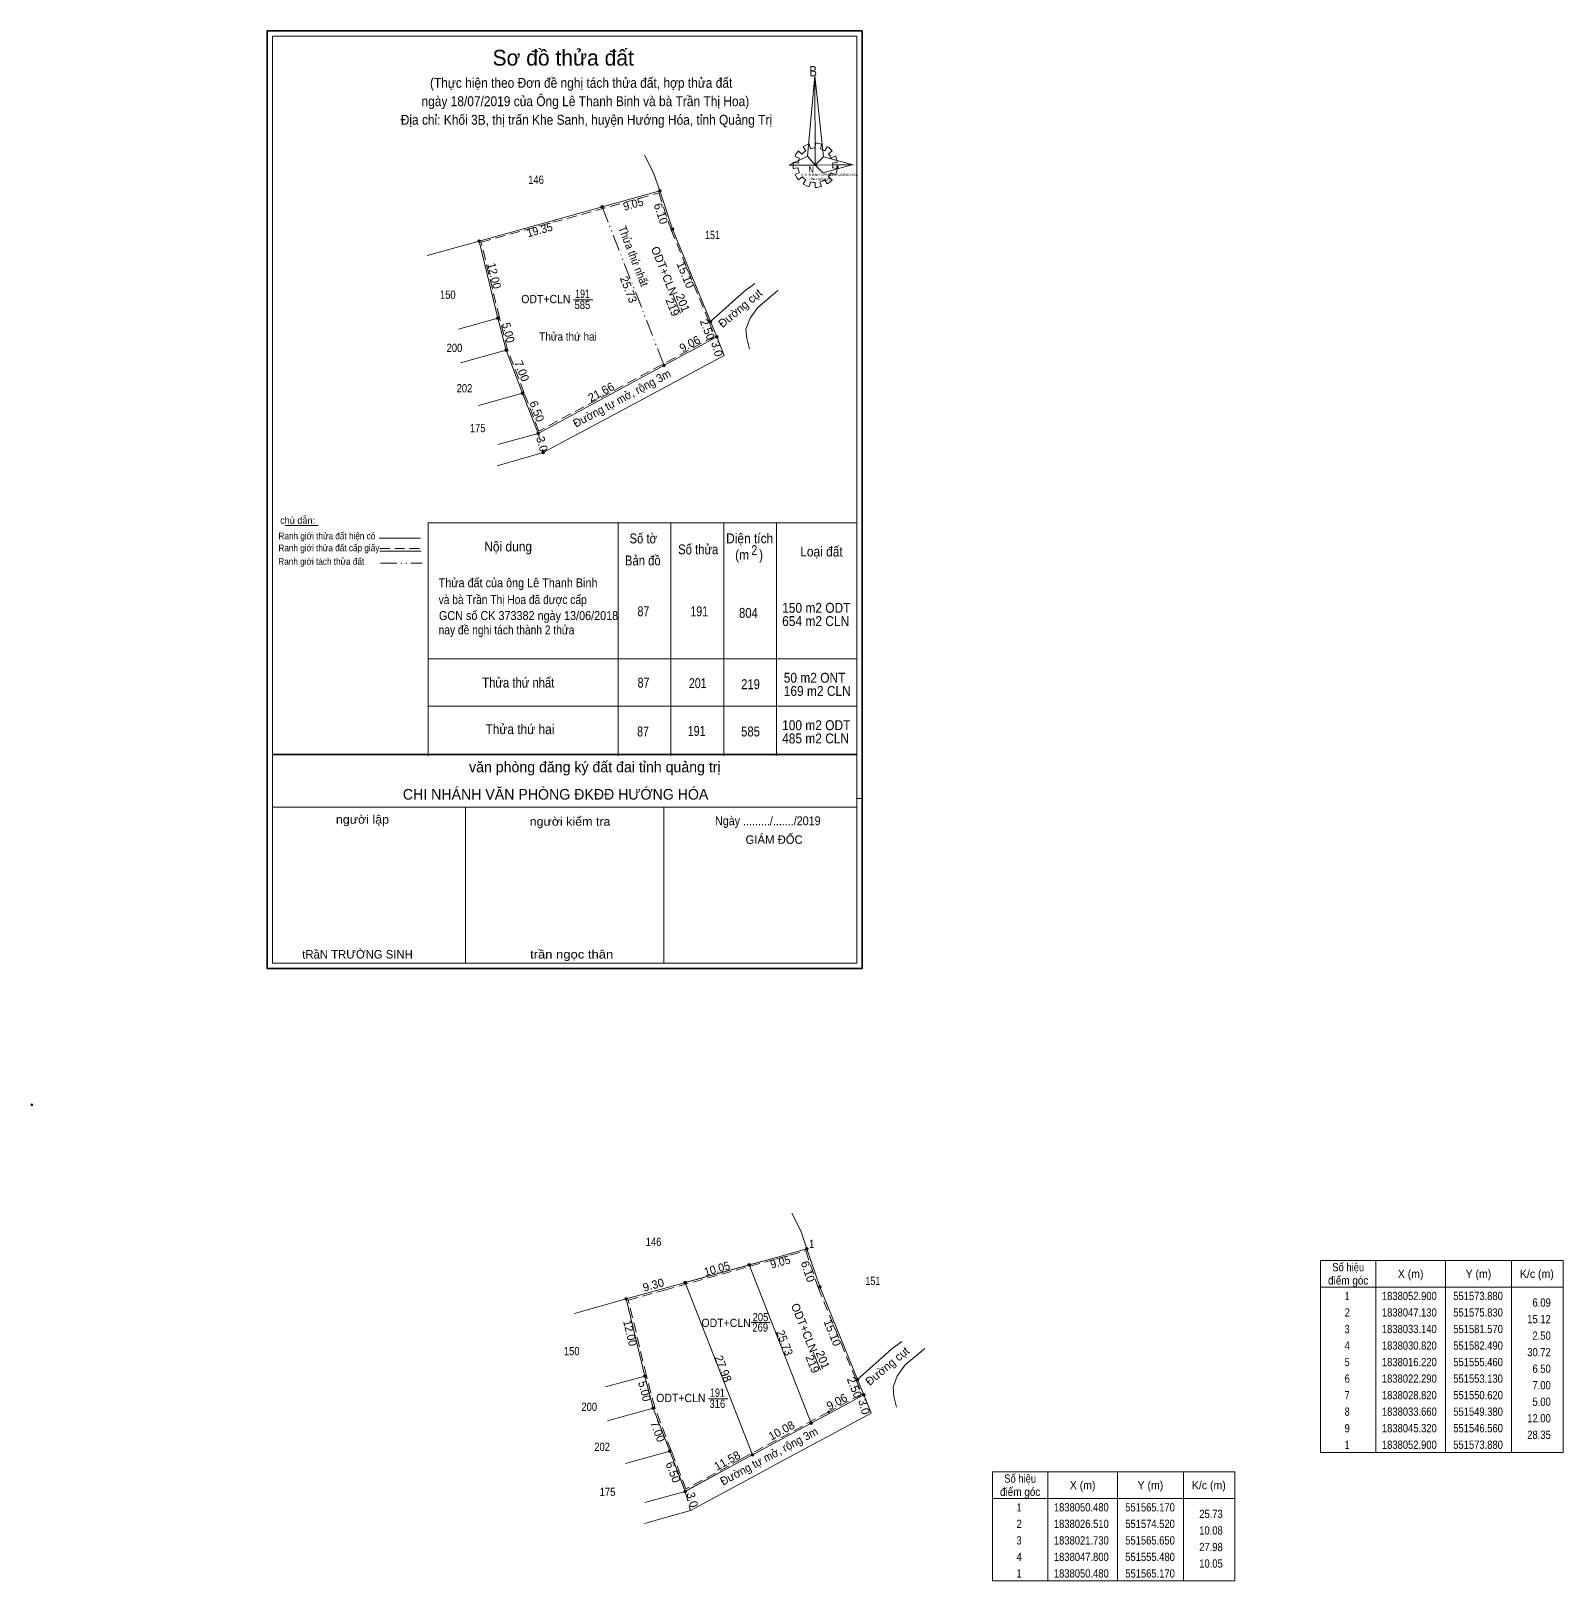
# Model space of a CAD drawing. Header units: metres. Extents: x 551221 to 551688, y 1838003 to 1838237.
# Drawn here: x 551456.5 to 551688.3, y 1838002.7 to 1838237.1 of the extents above; entities that cross this region are included whole.
import ezdxf
from ezdxf.enums import TextEntityAlignment as Align

# ---------------------------------------------------------------- set-up
doc = ezdxf.new("R2010")
doc.units = ezdxf.units.M
doc.header["$LTSCALE"] = 0.5
doc.header["$PDMODE"] = 32
doc.header["$PDSIZE"] = 0.25
doc.linetypes.add('DASH_DOUBLE_DOT', pattern=[9.2, 5, -1.2, 0.3, -1.2, 0.3, -1.2])
doc.linetypes.add('MEDIUM_DASHED', pattern=[4.5, 3, -1.5])
for name, color, linetype, lineweight in [('1', 7, 'Continuous', 13), ('10', 7, 'Continuous', 13), ('17', 7, 'Continuous', 13), ('22', 7, 'Continuous', 13), ('5', 7, 'Continuous', 13), ('6', 7, 'Continuous', 13), ('63', 7, 'Continuous', 13)]:
    doc.layers.add(name, color=color, linetype=linetype, lineweight=lineweight)
doc.layers.add('7', color=7, linetype='Continuous')

msp = doc.modelspace()

# ---------------------------------------------------------------- hatches: boundary and pattern name
at = {"layer": '63'}
for points in [[(551551.83, 1838212.91, 1), (551551.43, 1838212.91, 1)], [(551543.12, 1838210.49, 1), (551542.72, 1838210.49, 1)], [(551553.78, 1838207.14, 1), (551553.38, 1838207.14, 1)], [(551524.51, 1838205.33, 1), (551524.11, 1838205.33, 1)], [(551527.33, 1838193.67, 1), (551526.93, 1838193.67, 1)], [(551559.52, 1838193.15, 1), (551559.12, 1838193.15, 1)], [(551560.44, 1838190.83, 1), (551560.04, 1838190.83, 1)], [(551528.57, 1838188.83, 1), (551528.17, 1838188.83, 1)], [(551552.47, 1838186.52, 1), (551552.07, 1838186.52, 1)], [(551531.08, 1838182.3, 1), (551530.68, 1838182.3, 1)], [(551533.41, 1838176.23, 1), (551533.01, 1838176.23, 1)], [(551534.21, 1838173.34, 1), (551533.81, 1838173.34, 1)], [(551574.08, 1838052.9, 1), (551573.68, 1838052.9, 1)], [(551565.37, 1838050.48, 1), (551564.97, 1838050.48, 1)], [(551555.6838, 1838047.7943, 1), (551555.2838, 1838047.7943, 1)], [(551576.03, 1838047.13, 1), (551575.63, 1838047.13, 1)], [(551546.76, 1838045.32, 1), (551546.36, 1838045.32, 1)], [(551549.58, 1838033.66, 1), (551549.18, 1838033.66, 1)], [(551581.77, 1838033.14, 1), (551581.37, 1838033.14, 1)], [(551582.69, 1838030.82, 1), (551582.29, 1838030.82, 1)], [(551550.82, 1838028.82, 1), (551550.42, 1838028.82, 1)], [(551574.72, 1838026.51, 1), (551574.32, 1838026.51, 1)], [(551553.33, 1838022.29, 1), (551552.93, 1838022.29, 1)], [(551565.8525, 1838021.7254, 1), (551565.4525, 1838021.7254, 1)], [(551555.66, 1838016.22, 1), (551555.26, 1838016.22, 1)]]:
    msp.add_hatch(color=256, dxfattribs=at).paths.add_polyline_path(points)

# ---------------------------------------------------------------- linework, layer by layer
at = {"layer": '1'}
for p, q in [((551572.58, 1838218.95), (551573.12, 1838218.47)), ((551573.73, 1838219), (551573.34, 1838219.59)), ((551574.23, 1838220), (551574.41, 1838219.29)), ((551575.15, 1838219.41), (551575.17, 1838220.14)), ((551576.11, 1838220), (551575.94, 1838219.27)), ((551576.59, 1838219), (551576.98, 1838219.59)), ((551577.7, 1838218.95), (551577.16, 1838218.5)), ((551571.81, 1838217.24), (551572.53, 1838217.13)), ((551572.53, 1838216.4), (551571.81, 1838216.29)), ((551572.75, 1838217.86), (551572.1, 1838218.13)), ((551574.8, 1838216.81), (551575.5, 1838216.81)), ((551577.55, 1838217.88), (551578.2, 1838218.2)), ((551578.51, 1838217.24), (551577.77, 1838217.13)), ((551577.77, 1838216.4), (551578.51, 1838216.29)), ((551572.1, 1838215.4), (551572.75, 1838215.72)), ((551573.19, 1838215.04), (551572.62, 1838214.58)), ((551573.34, 1838213.97), (551573.71, 1838214.6)), ((551574.45, 1838214.26), (551574.23, 1838213.56)), ((551575.15, 1838213.44), (551575.15, 1838214.15)), ((551575.87, 1838214.26), (551576.09, 1838213.58)), ((551576.98, 1838213.97), (551576.59, 1838214.58)), ((551577.11, 1838215.04), (551577.7, 1838214.6)), ((551578.23, 1838215.38), (551577.51, 1838215.65)), ((551516.57, 1838162.71), (551581.43, 1838162.71)), ((551516.57, 1838162.71), (551516.57, 1838127.66)), ((551545.31, 1838162.71), (551545.31, 1838127.66)), ((551553.31, 1838162.71), (551553.31, 1838127.66)), ((551561.31, 1838162.71), (551561.31, 1838127.66)), ((551569.31, 1838162.71), (551569.31, 1838127.66)), ((551516.57, 1838142.14), (551581.43, 1838142.14)), ((551516.57, 1838135), (551581.43, 1838135)), ((551492.22, 1838126.88), (551492.22, 1838095.29)), ((551581.43, 1838121.03), (551582.23, 1838121.03)), ((551493.03, 1838119.72), (551581.43, 1838119.72)), ((551522.22, 1838119.72), (551522.22, 1838096.1)), ((551552.22, 1838119.72), (551552.22, 1838096.1))]:
    msp.add_line(p, q, dxfattribs=at)
at = {"layer": '1', "lineweight": 35}
msp.add_line((551493.03, 1838127.66), (551581.43, 1838127.66), dxfattribs=at)
at = {"layer": '1', "linetype": 'MEDIUM_DASHED'}
for p, q in [((551552.33, 1838046.66), (551569.15, 1838051.33)), ((551577.19, 1838028.24), (551564.01, 1838021.12))]:
    msp.add_line(p, q, dxfattribs=at)
at = {"layer": '1'}
for points in [[(551492.22, 1838095.29), (551492.22, 1838237.09), (551582.22, 1838237.09), (551582.22, 1838095.29)], [(551492.22, 1838095.29), (551492.22, 1838237.09), (551582.22, 1838237.09), (551582.22, 1838095.29)], [(551575.11, 1838230.34), (551575.15, 1838216.83), (551573.97, 1838218.18)], [(551575.11, 1838230.34), (551575.15, 1838216.83), (551576.39, 1838218.09)], [(551571.22, 1838216.83), (551573.97, 1838218.18), (551575.15, 1838216.83)], [(551580.91, 1838216.88), (551575.15, 1838216.83), (551576.39, 1838218.09)], [(551580.87, 1838216.9), (551576.28, 1838215.67), (551575.15, 1838216.83)], [(551565.17, 1838050.48), (551574.52, 1838026.51), (551565.65, 1838021.73), (551555.48, 1838047.8)]]:
    msp.add_lwpolyline(points, close=True, dxfattribs=at)
at = {"layer": '1', "linetype": 'MEDIUM_DASHED'}
msp.add_lwpolyline([(551551.47, 1838212.61), (551553.35, 1838207.05), (551559.09, 1838193.06), (551559.93, 1838190.94), (551533.34, 1838176.59), (551531.11, 1838182.39), (551528.61, 1838188.91), (551527.37, 1838193.73), (551524.61, 1838205.15)], close=True, dxfattribs=at)
at = {"layer": '1'}
for points in [[(551569.07, 1838051.56), (551573.88, 1838052.9), (551575.83, 1838047.13), (551581.57, 1838033.14), (551582.49, 1838030.82), (551577.27, 1838028)], [(551552.26, 1838046.9), (551565.17, 1838050.48), (551574.52, 1838026.51), (551564.16, 1838020.92)], [(551577.27, 1838028), (551574.52, 1838026.51), (551565.17, 1838050.48), (551569.07, 1838051.56)], [(551564.16, 1838020.92), (551555.46, 1838016.23), (551553.13, 1838022.29), (551550.62, 1838028.82), (551549.38, 1838033.66), (551546.56, 1838045.32), (551552.26, 1838046.9)]]:
    msp.add_lwpolyline(points, dxfattribs=at)
at = {"layer": '1', "linetype": 'MEDIUM_DASHED'}
for points in [[(551569.15, 1838051.33), (551573.72, 1838052.6), (551575.6, 1838047.04), (551581.34, 1838033.05), (551582.18, 1838030.93), (551577.19, 1838028.24)], [(551564.01, 1838021.12), (551555.59, 1838016.58), (551553.36, 1838022.38), (551550.86, 1838028.9), (551549.62, 1838033.72), (551546.86, 1838045.14), (551552.33, 1838046.66)]]:
    msp.add_lwpolyline(points, dxfattribs=at)
at = {"layer": '1'}
for centre, major_axis, start_param, end_param in [((551575.1614, 1838216.7876), (3.3649, 0), 2.43958176, 2.72400246), ((551575.1614, 1838216.7876), (2.6372, 0), 2.13373541, 2.44496261), ((551575.1614, 1838216.7876), (3.3649, 0), 1.84955988, 2.13900916), ((551575.1614, 1838216.7876), (2.6372, 0), 1.56985589, 1.85611068), ((551575.1614, 1838216.7876), (3.3649, 0), 1.27924208, 1.56332225), ((551575.1614, 1838216.7876), (2.6372, 0), 1.00270906, 1.2755622), ((551575.1614, 1838216.7876), (3.3649, 0), 0.71056237, 0.99687234), ((551575.1614, 1838216.7876), (2.6372, 0), 0.42678376, 0.70646463), ((551575.1614, 1838216.7876), (3.3649, 0), 3.00667928, 3.29139349), ((551575.1614, 1838216.7876), (2.6372, 0), 2.72368549, 3.01515824), ((551575.1614, 1838216.7876), (2.6372, 0), 3.28229955, 3.56105054), ((551575.1614, 1838216.7876), (2.6372, 0), 6.13558388, 6.41618463), ((551575.1614, 1838216.7876), (3.3649, 0), 0.1390515, 0.43393316), ((551575.1614, 1838216.7876), (3.3649, 0), 5.85230288, 6.13839648), ((551575.1614, 1838216.7876), (3.3649, 0), 3.56988637, 3.85691866), ((551575.1614, 1838216.7876), (2.6372, 0), 3.86077574, 4.13258255), ((551575.1421, 1838216.7676), (3.3649, 0), 4.1470906, 4.43659307), ((551575.1614, 1838216.7876), (2.6372, 0), 4.43854677, 4.71314001), ((551575.1614, 1838216.7876), (3.3649, 0), 4.71301008, 4.99761054), ((551575.1614, 1838216.7876), (2.6372, 0), 4.99087134, 5.28933161), ((551575.1614, 1838216.7876), (3.3649, 0), 5.28561416, 5.56798705), ((551575.1614, 1838216.7876), (2.6372, 0), 5.56137327, 5.83951437)]:
    msp.add_ellipse(centre, major_axis=major_axis, ratio=0.995001, start_param=start_param, end_param=end_param, dxfattribs=at)
for p in [(551578.51, 1838216.56), (551516.57, 1838127.66), (551545.31, 1838127.66), (551553.31, 1838127.66), (551561.31, 1838127.66), (551569.31, 1838127.66), (551577.19, 1838028.24)]:
    msp.add_point(p, dxfattribs=at)
at = {"layer": '10'}
for p, q in [((551549.34, 1838218.3), (551550.7, 1838215.64)), ((551524.31, 1838205.33), (551516.46, 1838203.15)), ((551538.57, 1838196.42), (551541.5, 1838196.42)), ((551553.66, 1838197.12), (551554.75, 1838194.41)), ((551521.17, 1838192.02), (551527.13, 1838193.67)), ((551560.24, 1838190.83), (551561.36, 1838188.04)), ((551521.48, 1838186.92), (551528.37, 1838188.83)), ((551524.19, 1838180.44), (551530.88, 1838182.3)), ((551527.13, 1838174.54), (551533.21, 1838176.23)), ((551533.21, 1838176.23), (551533.47, 1838175.29)), ((551533.87, 1838173.84), (551534.01, 1838173.34)), ((551527.05, 1838171.35), (551534.01, 1838173.34)), ((551571.59, 1838058.29), (551572.95, 1838055.63)), ((551572.95, 1838055.63), (551573.88, 1838052.9)), ((551573.88, 1838052.9), (551569.07, 1838051.56)), ((551569.07, 1838051.56), (551552.26, 1838046.9)), ((551546.56, 1838045.32), (551538.71, 1838043.14)), ((551552.26, 1838046.9), (551546.56, 1838045.32)), ((551574.84, 1838037.27), (551575.93, 1838034.56)), ((551543.42, 1838032.01), (551549.38, 1838033.66)), ((551582.49, 1838030.82), (551581.57, 1838033.14)), ((551577.27, 1838028), (551582.49, 1838030.82)), ((551582.49, 1838030.82), (551583.61, 1838028.03)), ((551543.73, 1838026.91), (551550.62, 1838028.82)), ((551558.99, 1838030.23), (551561.92, 1838030.23)), ((551564.16, 1838020.92), (551577.27, 1838028)), ((551578.26, 1838025.15), (551583.61, 1838028.03)), ((551569.34, 1838020.36), (551578.26, 1838025.15)), ((551546.44, 1838020.43), (551553.13, 1838022.29)), ((551553.13, 1838022.29), (551555.46, 1838016.22)), ((551555.46, 1838016.22), (551564.16, 1838020.92)), ((551549.38, 1838014.53), (551555.46, 1838016.22)), ((551549.3, 1838011.34), (551556.26, 1838013.33))]:
    msp.add_line(p, q, dxfattribs=at)
at = {"layer": '10', "linetype": 'MEDIUM_DASHED'}
msp.add_line((551555.46, 1838016.22), (551556.26, 1838013.33), dxfattribs=at)
at = {"layer": '10'}
for points in [[(551550.7, 1838215.64), (551551.63, 1838212.91), (551524.31, 1838205.33)], [(551551.63, 1838212.91), (551553.58, 1838207.14), (551559.32, 1838193.15)], [(551524.31, 1838205.33), (551527.13, 1838193.67), (551528.37, 1838188.83), (551530.88, 1838182.3)], [(551565.99, 1838198.9), (551564.43, 1838197.75), (551559.32, 1838193.15)], [(551530.88, 1838182.3), (551533.21, 1838176.23), (551560.24, 1838190.83), (551559.32, 1838193.15)], [(551534.01, 1838173.34), (551547.09, 1838180.37), (551561.36, 1838188.04)], [(551573.88, 1838052.9), (551575.83, 1838047.13), (551581.57, 1838033.14)], [(551546.56, 1838045.32), (551549.38, 1838033.66), (551550.62, 1838028.82), (551553.13, 1838022.29)], [(551588.24, 1838038.89), (551586.68, 1838037.74), (551581.57, 1838033.14)], [(551556.26, 1838013.33), (551565.99, 1838018.56), (551569.34, 1838020.36)]]:
    msp.add_lwpolyline(points, dxfattribs=at)
at = {"layer": '17'}
msp.add_line((551494.99, 1838162.33), (551499.96, 1838162.33), dxfattribs=at)
at = {"layer": '22'}
for points in [[(551569.47, 1838197.85), (551566.46, 1838195.3), (551565.3, 1838193.67), (551564.67, 1838191.98), (551564.81, 1838190.6), (551565.2, 1838188.96)], [(551591.72, 1838037.84), (551588.71, 1838035.29), (551587.55, 1838033.66), (551586.92, 1838031.97), (551587.06, 1838030.59), (551587.45, 1838028.95)]]:
    msp.add_lwpolyline(points, dxfattribs=at)
at = {"layer": '5', "lineweight": 35}
msp.add_lwpolyline([(551492.23, 1838237.1), (551582.23, 1838237.1), (551582.23, 1838095.3), (551492.23, 1838095.3)], close=True, dxfattribs=at)
at = {"layer": '5'}
msp.add_lwpolyline([(551581.43, 1838127.66), (551581.43, 1838096.1), (551493.03, 1838096.1), (551493.03, 1838236.3), (551581.43, 1838236.3)], close=True, dxfattribs=at)
at = {"layer": '6'}
for p, q in [((551509.18, 1838160.41), (551515.45, 1838160.41)), ((551509.28, 1838158.4), (551515.54, 1838158.4))]:
    msp.add_line(p, q, dxfattribs=at)
at = {"layer": '6', "linetype": 'MEDIUM_DASHED'}
msp.add_line((551509.28, 1838158.82), (551515.59, 1838158.82), dxfattribs=at)
at = {"layer": '6'}
msp.add_point((551456.62, 1838074.69), dxfattribs=at)
at = {"layer": '63', "linetype": 'DASH_DOUBLE_DOT'}
for p, q in [((551542.92, 1838210.49), (551552.27, 1838186.52)), ((551509.37, 1838156.59), (551515.67, 1838156.59))]:
    msp.add_line(p, q, dxfattribs=at)
at = {"layer": '63'}
for p, q in [((551565.17, 1838050.48), (551574.52, 1838026.51)), ((551659.99, 1838051.12), (551659.99, 1838022.12)), ((551670.49, 1838051.12), (551670.49, 1838022.12)), ((551680.49, 1838051.12), (551680.49, 1838022.12)), ((551555.48, 1838047.8), (551565.65, 1838021.73)), ((551651.59, 1838047.12), (551688.29, 1838047.12)), ((551565.48, 1838041.74), (551568.27, 1838041.74)), ((551610.36, 1838019.16), (551610.36, 1838002.66)), ((551620.86, 1838019.16), (551620.86, 1838002.66)), ((551630.86, 1838019.16), (551630.86, 1838002.66)), ((551601.96, 1838015.16), (551638.66, 1838015.16))]:
    msp.add_line(p, q, dxfattribs=at)
for points in [[(551651.59, 1838051.12), (551688.29, 1838051.12), (551688.29, 1838022.12), (551651.59, 1838022.12)], [(551601.96, 1838019.16), (551638.66, 1838019.16), (551638.66, 1838002.66), (551601.96, 1838002.66)]]:
    msp.add_lwpolyline(points, close=True, dxfattribs=at)
for centre in [(551551.63, 1838212.91), (551542.92, 1838210.49), (551553.58, 1838207.14), (551524.31, 1838205.33), (551527.13, 1838193.67), (551559.32, 1838193.15), (551560.24, 1838190.83), (551528.37, 1838188.83), (551552.27, 1838186.52), (551530.88, 1838182.3), (551533.21, 1838176.23), (551534.01, 1838173.34), (551573.88, 1838052.9), (551565.17, 1838050.48), (551555.4838, 1838047.7943), (551575.83, 1838047.13), (551546.56, 1838045.32), (551549.38, 1838033.66), (551581.57, 1838033.14), (551582.49, 1838030.82), (551550.62, 1838028.82), (551574.52, 1838026.51), (551553.13, 1838022.29), (551565.6525, 1838021.7254), (551555.46, 1838016.22)]:
    msp.add_circle(centre, 0.2, dxfattribs=at)

# ---------------------------------------------------------------- texts
at = {"layer": '1'}
msp.add_text('Sơ đồ thửa đất', height=2.38, dxfattribs=at).set_placement((551537.02, 1838231.87), align=Align.CENTER)
for s, height, width, p in [('B', 1.585, 0.8, (551574.27, 1838230.23)), ('N', 0.9904, 0.9, (551574.11, 1838215.66)), ('CHI NHÁNH VPĐKĐĐ-HƯỚNG HÓA', 0.3749, 0.95, (551572.96, 1838215.16)), ('TỈNH quảng trị', 0.375, 1.05, (551574.17, 1838214.51))]:
    msp.add_text(s, height=height, dxfattribs=dict(at, width=width)).set_placement(p)
for s, height, p in [('văn phòng đăng ký đất đai tỉnh quảng trị', 1.6, (551560.84, 1838124.99)), ('CHI NHÁNH VĂN PHÒNG ĐKĐĐ HƯỚNG HÓA', 1.6, (551558.98, 1838120.85)), ('GIÁM ĐỐC', 1.28, (551573.26, 1838114.16)), ('tRầN TRƯỜNG SINH', 1.28, (551514.26, 1838096.81))]:
    msp.add_text(s, height=height, dxfattribs=at).set_placement(p, align=Align.RIGHT)
for s, width, p in [('người lập', 1.1, (551510.67, 1838117.21)), ('người kiểm tra', 1.1, (551544.17, 1838116.9)), ('trần ngọc thân', 1.15, (551544.59, 1838096.81))]:
    msp.add_text(s, height=1.28, dxfattribs=dict(at, width=width)).set_placement(p, align=Align.RIGHT)
at = {"layer": '1', "width": 0.85}
for s, p in [('205', (551566.865, 1838041.94)), ('269', (551566.83, 1838040.39))]:
    msp.add_text(s, height=1.25, dxfattribs=at).set_placement(p, align=Align.CENTER)
at = {"layer": '10'}
for s, width, p in [('146', 0.85, (551532.905, 1838213.98)), ('151', 0.8, (551559.61, 1838205.63)), ('ODT+CLN', 0.95, (551534.4, 1838195.93)), ('191', 0.8, (551539.94, 1838196.73)), ('585', 0.85, (551539.925, 1838195.05)), ('Thửa thứ hai', 0.9, (551537.745, 1838190.26)), ('146', 0.85, (551550.685, 1838053.33)), ('151', 0.8, (551583.87, 1838047.43)), ('ODT+CLN', 0.95, (551561.67, 1838041.08)), ('ODT+CLN', 0.95, (551554.82, 1838029.72)), ('191', 0.8, (551560.36, 1838030.52)), ('316', 0.85, (551560.345, 1838028.84))]:
    msp.add_text(s, height=1.25, dxfattribs=dict(at, width=width)).set_placement(p, align=Align.CENTER)
for s, rotation, p in [('ODT+CLN', 291.966, (551551.7387, 1838200.5738)), ('201', 291.966, (551554.5468, 1838195.7388)), ('219', 291.966, (551552.991, 1838195.1088)), ('3.0', 285.473, (551559.7037, 1838188.8567)), ('3.0', 285.473, (551533.2237, 1838174.4567)), ('ODT+CLN', 291.966, (551572.9187, 1838040.7238)), ('219', 291.966, (551574.171, 1838035.2588)), ('201', 291.966, (551575.7268, 1838035.8888)), ('3.0', 285.473, (551581.9537, 1838028.8467)), ('3.0', 285.473, (551555.9637, 1838014.7867))]:
    msp.add_text(s, height=1.25, rotation=rotation, dxfattribs=at).set_placement(p, align=Align.CENTER)
at = {"layer": '6'}
msp.add_text('chú dẫn:', height=1.029, dxfattribs=at).set_placement((551494.19, 1838162.57))
for s, height, width, p in [('Ranh giới thửa đất hiện có ', 1.029, 0.9, (551493.94, 1838160.21)), ('Nội dung', 1.5, 0.9, (551525.07, 1838158.38)), ('Số tờ', 1.5, 0.85, (551547.06, 1838159.6)), ('Diện tích', 1.5, 0.9, (551561.67, 1838159.61)), ('Ranh giới tách thửa đất', 1.029, 0.9, (551493.92, 1838156.36)), ('Ranh giới thửa đất cấp giấy', 1.029, 0.9, (551493.93, 1838158.4)), ('Bản đồ', 1.5, 0.85, (551546.36, 1838156.27)), ('Số thửa', 1.5, 0.85, (551554.41, 1838157.95)), ('(m   )', 1.5, 0.9, (551563.04, 1838157.12)), ('2', 1.5, 0.8, (551565.48, 1838157.83)), ('Loại đất', 1.5, 0.9, (551572.88, 1838157.62)), ('Thửa đất của ông Lê Thanh Binh', 1.36, 0.9, (551518.18, 1838152.96)), ('và bà Trần Thị Hoa đã được cấp ', 1.36, 0.85, (551518.17, 1838150.42)), ('150 m2 ODT', 1.5, 0.9, (551570.15, 1838149.1)), ('GCN số CK 373382 ngày 13/06/2018', 1.36, 0.9, (551518.22, 1838148)), ('87', 1.5, 0.8, (551548.26, 1838148.58)), ('191', 1.5, 0.8, (551556.26, 1838148.58)), ('804', 1.5, 0.85, (551563.62, 1838148.34)), ('654 m2 CLN', 1.5, 0.9, (551570.15, 1838147.1)), ('nay đề nghi tách thành 2 thửa', 1.36, 0.85, (551518.17, 1838145.84)), ('Thửa thứ nhất', 1.5, 0.85, (551524.77, 1838137.8)), ('87', 1.5, 0.8, (551548.28, 1838137.79)), ('201', 1.5, 0.8, (551556.03, 1838137.71)), ('219', 1.5, 0.85, (551563.94, 1838137.55)), ('50 m2 ONT', 1.5, 0.9, (551570.39, 1838138.53)), ('169 m2 CLN', 1.5, 0.9, (551570.39, 1838136.53)), ('Thửa thứ hai', 1.5, 0.9, (551525.25, 1838130.75)), ('87', 1.5, 0.8, (551548.2, 1838130.4)), ('191', 1.5, 0.8, (551555.87, 1838130.48)), ('585', 1.5, 0.85, (551563.94, 1838130.4)), ('100 m2 ODT', 1.5, 0.9, (551570.14, 1838131.35)), ('485 m2 CLN', 1.5, 0.9, (551570.14, 1838129.35))]:
    msp.add_text(s, height=height, dxfattribs=dict(at, width=width)).set_placement(p)
at = {"layer": '6', "width": 0.9}
msp.add_text('Ngày ........./......./2019', height=1.35, dxfattribs=at).set_placement((551567.975, 1838116.97), align=Align.CENTER)
at = {"layer": '63'}
for s, rotation, width, p in [('9.05', 15.528, 0.95, (551547.7877, 1838210.3261)), ('19.35', 15.497, 0.95, (551533.623, 1838206.4049)), ('Thửa thứ nhất', 291.309, 0.9, (551547.063, 1838202.8271)), ('12.00', 283.596, 0.95, (551525.9827, 1838199.9269)), ('5.00', 284.37, 0.95, (551528.1181, 1838191.3251)), ('Đường tự mở, rộng 3m', 28.34, 0.95, (551546.1933, 1838180.9917)), ('9.05', 15.528, 0.95, (551570.0377, 1838050.3161)), ('10.05', 15.46, 0.95, (551560.4534, 1838049.2937)), ('12.00', 283.596, 0.95, (551546.5427, 1838040.0069)), ('25.73', 291.309, 0.95, (551569.9445, 1838038.4571)), ('5.00', 284.37, 0.95, (551548.7381, 1838031.2151)), ('Đường tự mở, rộng 3m', 28.34, 0.95, (551568.4433, 1838020.9817))]:
    msp.add_text(s, height=1.25, rotation=rotation, dxfattribs=dict(at, width=width)).set_placement(p, align=Align.CENTER)
for s, rotation, p in [('6.10', 288.673, (551551.2087, 1838209.2851)), ('15.10', 292.308, (551554.9268, 1838199.9822)), ('25.73', 291.309, (551546.3264, 1838197.7721)), ('Đường cụt', 39.927, (551564.1939, 1838194.6992)), ('2.50', 291.631, (551558.2505, 1838191.7104)), ('9.06', 28.404, (551556.4727, 1838189.2389)), ('7.00', 291.026, (551530.1803, 1838185.4642)), ('21.66', 28.34, (551543.0533, 1838181.9412)), ('6.50', 291, (551532.4596, 1838179.364)), ('6.10', 288.673, (551573.4587, 1838049.2751)), ('9.30', 15.497, (551550.833, 1838046.8423)), ('15.10', 292.308, (551577.1768, 1838039.9722)), ('Đường cụt', 39.927, (551586.4439, 1838034.6892)), ('27.98', 291.311, (551560.6484, 1838034.5371)), ('2.50', 291.631, (551580.5005, 1838031.7004)), ('9.06', 28.404, (551578.7227, 1838029.2289)), ('7.00', 291.026, (551550.7403, 1838025.0642)), ('10.08', 28.32, (551570.3435, 1838024.8696)), ('11.58', 28.34, (551562.1233, 1838020.3204)), ('6.50', 291, (551553.0696, 1838018.894))]:
    msp.add_text(s, height=1.25, rotation=rotation, dxfattribs=at).set_placement(p, align=Align.CENTER)
for s, width, p in [(' 150', 0.85, (551520.74, 1838196.6)), (' 200', 0.85, (551521.75, 1838188.55)), (' 202', 0.85, (551523.27, 1838182.44)), (' 175', 0.85, (551525.26, 1838176.42)), (' 1', 0.75, (551574.96, 1838053.03)), ('6.09', 0.85, (551686.44, 1838044.15)), ('15.12', 0.85, (551686.44, 1838041.65)), ('2.50', 0.85, (551686.44, 1838039.15)), (' 150', 0.85, (551539.49, 1838036.8)), ('30.72', 0.85, (551686.44, 1838036.65)), ('6.50', 0.85, (551686.44, 1838034.15)), ('7.00', 0.85, (551686.44, 1838031.65)), (' 200', 0.85, (551542.14, 1838028.38)), ('5.00', 0.85, (551686.44, 1838029.15)), ('12.00', 0.85, (551686.44, 1838026.65)), ('28.35', 0.85, (551686.44, 1838024.15)), (' 202', 0.85, (551544.09, 1838022.33)), (' 175', 0.85, (551544.91, 1838015.51)), ('25.73', 0.85, (551636.81, 1838012.18)), ('10.08', 0.85, (551636.81, 1838009.68)), ('27.98', 0.85, (551636.81, 1838007.18)), ('10.05', 0.85, (551636.81, 1838004.68))]:
    msp.add_text(s, height=1.25, dxfattribs=dict(at, width=width)).set_placement(p, align=Align.RIGHT)
for s, width, p in [('Số hiệu', 0.85, (551655.79, 1838049.5)), ('X (m)', 0.95, (551665.24, 1838048.5)), ('Y (m)', 0.95, (551675.495, 1838048.5)), ('K/c (m)', 0.95, (551684.335, 1838048.5)), ('điểm góc', 0.9, (551655.79, 1838047.5)), (' 1', 0.75, (551655.44, 1838045.15)), ('1838052.900', 0.85, (551665.04, 1838045.15)), ('551573.880', 0.85, (551675.44, 1838045.15)), (' 2', 0.85, (551655.445, 1838042.65)), ('1838047.130', 0.85, (551665.04, 1838042.65)), ('551575.830', 0.85, (551675.44, 1838042.65)), (' 3', 0.8, (551655.435, 1838040.15)), ('1838033.140', 0.85, (551665.04, 1838040.15)), ('551581.570', 0.85, (551675.44, 1838040.15)), (' 4', 0.85, (551655.44, 1838037.65)), ('1838030.820', 0.85, (551665.04, 1838037.65)), ('551582.490', 0.85, (551675.44, 1838037.65)), (' 5', 0.8, (551655.445, 1838035.15)), ('1838016.220', 0.85, (551665.04, 1838035.15)), ('551555.460', 0.85, (551675.44, 1838035.15)), (' 6', 0.85, (551655.445, 1838032.65)), ('1838022.290', 0.85, (551665.04, 1838032.65)), ('551553.130', 0.85, (551675.44, 1838032.65)), (' 7', 0.8, (551655.445, 1838030.15)), ('1838028.820', 0.85, (551665.04, 1838030.15)), ('551550.620', 0.85, (551675.44, 1838030.15)), (' 8', 0.8, (551655.445, 1838027.65)), ('1838033.660', 0.85, (551665.04, 1838027.65)), ('551549.380', 0.85, (551675.44, 1838027.65)), (' 9', 0.85, (551655.44, 1838025.15)), ('1838045.320', 0.85, (551665.04, 1838025.15)), ('551546.560', 0.85, (551675.44, 1838025.15)), (' 1', 0.75, (551655.44, 1838022.65)), ('1838052.900', 0.85, (551665.04, 1838022.65)), ('551573.880', 0.85, (551675.44, 1838022.65)), ('điểm góc', 0.9, (551606.16, 1838015.53)), ('Số hiệu', 0.85, (551606.16, 1838017.53)), ('X (m)', 0.95, (551615.61, 1838016.53)), ('Y (m)', 0.95, (551625.865, 1838016.53)), ('K/c (m)', 0.95, (551634.705, 1838016.53)), (' 1', 0.75, (551605.81, 1838013.18)), ('1838050.480', 0.85, (551615.41, 1838013.18)), ('551565.170', 0.85, (551625.81, 1838013.18)), (' 2', 0.85, (551605.815, 1838010.68)), ('1838026.510', 0.85, (551615.41, 1838010.68)), ('551574.520', 0.85, (551625.81, 1838010.68)), (' 3', 0.8, (551605.805, 1838008.18)), ('1838021.730', 0.85, (551615.41, 1838008.18)), ('551565.650', 0.85, (551625.81, 1838008.18)), (' 4', 0.85, (551605.81, 1838005.68)), ('1838047.800', 0.85, (551615.41, 1838005.68)), ('551555.480', 0.85, (551625.81, 1838005.68)), (' 1', 0.75, (551605.81, 1838003.18)), ('1838050.480', 0.85, (551615.41, 1838003.18)), ('551565.170', 0.85, (551625.81, 1838003.18))]:
    msp.add_text(s, height=1.25, dxfattribs=dict(at, width=width)).set_placement(p, align=Align.CENTER)
at = {"layer": '7', "width": 0.9}
for s, p in [('(Thực hiện theo Đơn đề nghị tách thửa đất, hợp thửa đất ', (551539.985, 1838228.51)), ('ngày 18/07/2019 của Ông Lê Thanh Binh và bà Trần Thị Hoa)', (551540.37, 1838225.73)), ('Địa chỉ: Khối 3B, thị trấn Khe Sanh, huyện Hướng Hóa, tỉnh Quảng Trị', (551540.53, 1838222.92))]:
    msp.add_text(s, height=1.5, dxfattribs=at).set_placement(p, align=Align.CENTER)

doc.saveas('drawing.dxf')
